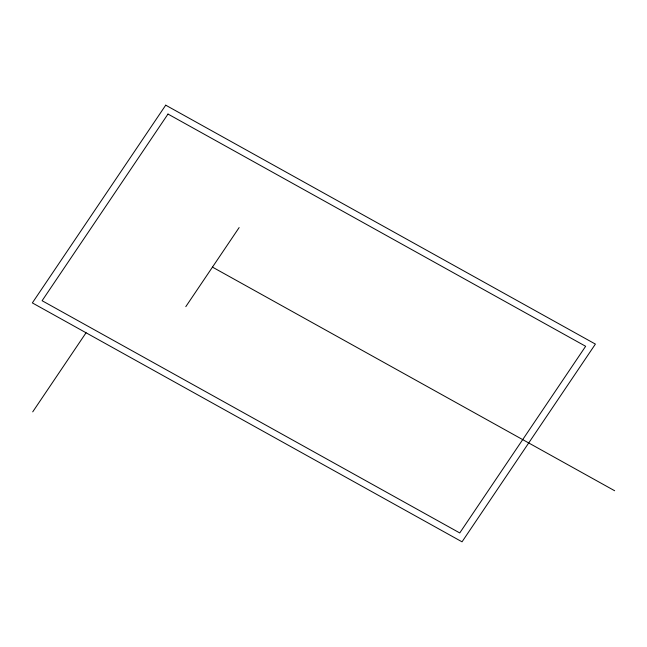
<?xml version="1.0" encoding="UTF-8"?>
<svg xmlns="http://www.w3.org/2000/svg" width="647" height="647" viewBox="0 0 647 647"><rect width="100%" height="100%" fill="white"/><g stroke="black" fill="none" stroke-linecap="round" stroke-linejoin="round"><path stroke-width="0.97" d="M32.714 411.864L86.059 332.768M185.794 306.662L239.139 227.566M212.467 267.114L614.65 490.741M165.713 105.178L32.35 302.909L462.031 541.822L595.394 344.091L165.713 105.178M167.994 114.058L42.104 300.718L459.75 532.942L585.648 346.282L167.994 114.058"/></g></svg>
